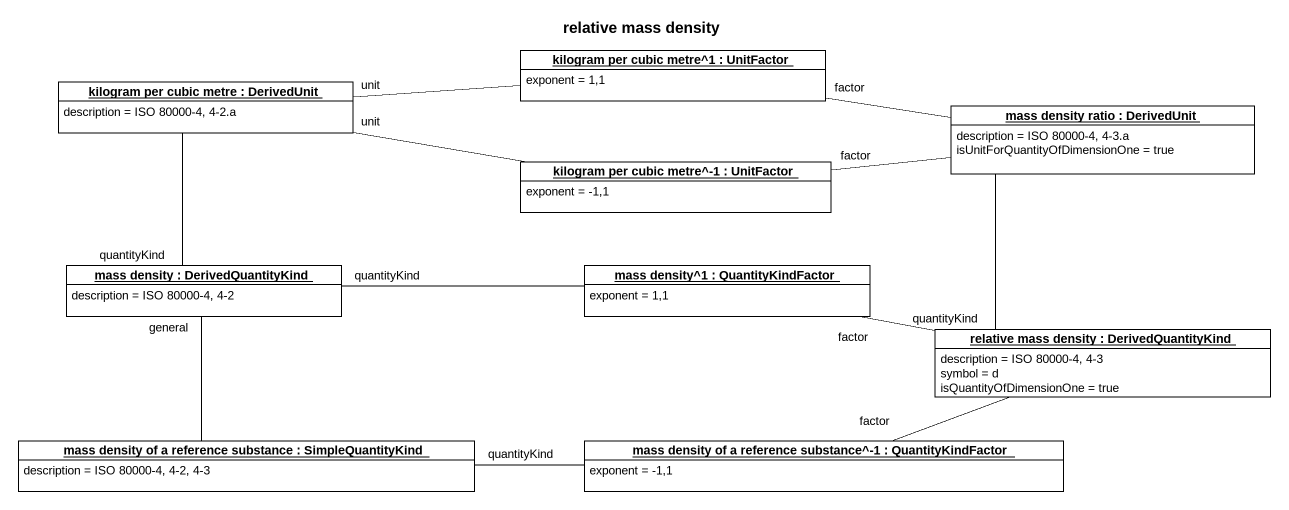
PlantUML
@startuml
title relative mass density
hide circle
hide empty members
object "kilogram per cubic metre^1 : UnitFactor" as kilogram_per_cubic_metre_1 #FFFFFF {
  exponent = 1,1
}
object "kilogram per cubic metre : DerivedUnit" as kilogram_per_cubic_metre #FFFFFF {
  description = ISO 80000-4, 4-2.a
}
object "mass density ratio : DerivedUnit" as mass_density_ratio #FFFFFF {
  description = ISO 80000-4, 4-3.a
  isUnitForQuantityOfDimensionOne = true
}
object "kilogram per cubic metre^-1 : UnitFactor" as kilogram_per_cubic_metre_1_2 #FFFFFF {
  exponent = -1,1
}
object "mass density : DerivedQuantityKind" as mass_density #FFFFFF {
  description = ISO 80000-4, 4-2
}
object "mass density^1 : QuantityKindFactor" as mass_density_1 #FFFFFF {
  exponent = 1,1
}
object "relative mass density : DerivedQuantityKind" as relative_mass_density #FFFFFF {
  description = ISO 80000-4, 4-3
  symbol = d
  isQuantityOfDimensionOne = true
}
object "mass density of a reference substance : SimpleQuantityKind" as mass_density_of_a_reference #FFFFFF {
  description = ISO 80000-4, 4-2, 4-3
}
object "mass density of a reference substance^-1 : QuantityKindFactor" as mass_density_of_a_reference_2 #FFFFFF {
  exponent = -1,1
}
kilogram_per_cubic_metre_1 -right- mass_density_ratio : factor
kilogram_per_cubic_metre -right- kilogram_per_cubic_metre_1 : unit
kilogram_per_cubic_metre -right- kilogram_per_cubic_metre_1_2 : unit
kilogram_per_cubic_metre -- mass_density : quantityKind
mass_density_ratio -- relative_mass_density : quantityKind
kilogram_per_cubic_metre_1_2 -right- mass_density_ratio : factor
mass_density -right- mass_density_1 : quantityKind
mass_density_1 -right- relative_mass_density : factor
mass_density_of_a_reference -up- mass_density : general
mass_density_of_a_reference -right- mass_density_of_a_reference_2 : quantityKind
mass_density_of_a_reference_2 -right- relative_mass_density : factor
@enduml
